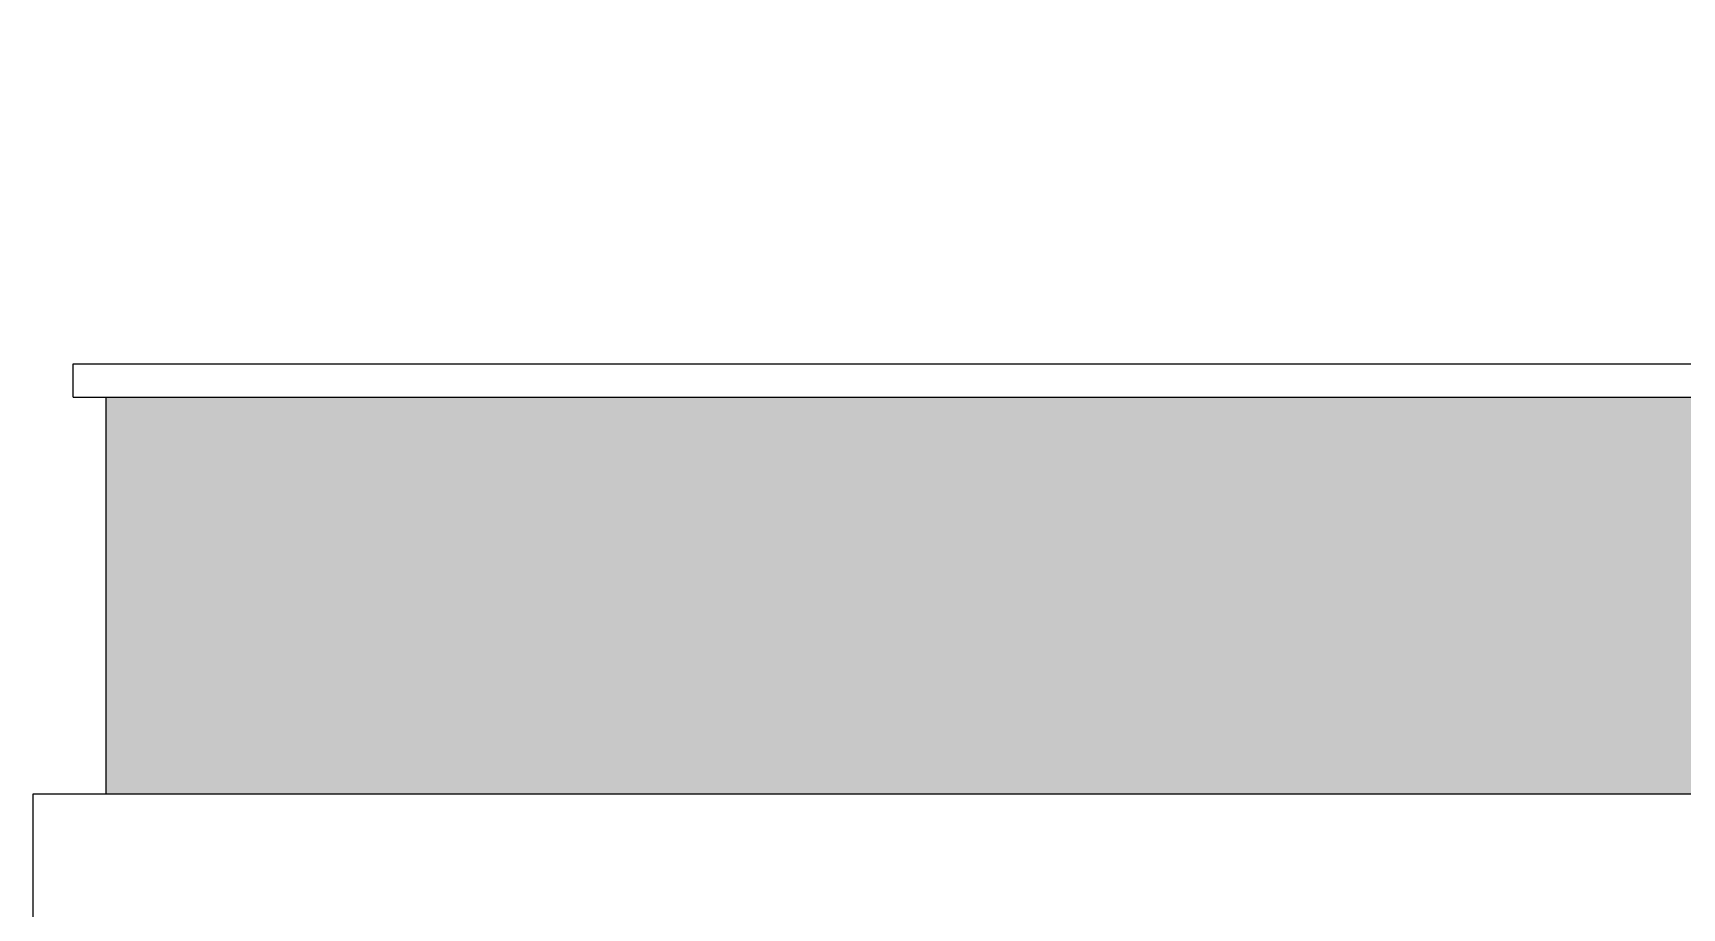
# Model space of a CAD drawing. Header units: millimetres. Extents: x 173236 to 801264, y -94969 to 615039.
# Drawn here: x 439863 to 444845, y -4518 to -1874 of the extents above; entities that cross this region are included whole.
import ezdxf

# ---------------------------------------------------------------- set-up
doc = ezdxf.new("R2010")
doc.units = ezdxf.units.MM
doc.header["$MEASUREMENT"] = 0
for name, color, linetype in [('VOX-A-ANNO-SYMB', 33, 'Continuous'), ('VOX-A-ELEV-1-NEAR', 130, 'Continuous'), ('VOX-A-ELEV-4-FAR', 137, 'Continuous')]:
    doc.layers.add(name, color=color, linetype=linetype)

msp = doc.modelspace()

# ---------------------------------------------------------------- hatches: boundary and pattern name
at = {"layer": 'VOX-A-ANNO-SYMB', "transparency": 33554551}
h = msp.add_hatch(dxfattribs=at)
h.set_pattern_fill('AR-BRSTD', color=256, scale=25)
h.set_pattern_definition([(0, (-1054176.725, 0), (0, 66.675), []), (90, (-1054176.73, 0), (-100, 66.675), [66.675, -66.675])])
h.paths.add_polyline_path([(443234.9, -7823.8), (443234.9, -8173.8), (443234.9, -10573.8), (446437.6, -10573.8), (446437.6, -8173.8), (446437.6, -7823.8)])
h.paths.add_polyline_path([(444564.8, -10223.8), (443464.9, -10223.8), (443464.9, -8423.8), (444564.8, -8423.8)], flags=16)
h.paths.add_polyline_path([(444514.8, -10173.8), (443514.9, -10173.8), (443514.9, -8473.8), (444514.8, -8473.8)], flags=0)
h.paths.add_polyline_path([(444464.8, -10123.8), (443564.9, -10123.8), (443564.9, -8523.8), (444464.8, -8523.8)], flags=0)
h.paths.add_polyline_path([(444414.8, -10073.8), (444039.9, -10073.8), (444039.9, -8573.8), (444414.8, -8573.8)], flags=0)
h.paths.add_polyline_path([(445607.6, -8423.8), (446207.6, -8423.8), (446207.6, -10223.8), (445607.6, -10223.8)], flags=16)
h.paths.add_polyline_path([(445657.6, -8473.8), (446157.6, -8473.8), (446157.6, -10173.8), (445657.6, -10173.8)], flags=0)
h.paths.add_polyline_path([(445707.6, -8523.8), (446107.6, -8523.8), (446107.6, -10123.8), (445707.6, -10123.8)], flags=0)
h.paths.add_polyline_path([(443989.9, -10073.8), (443614.9, -10073.8), (443614.9, -8573.8), (443989.9, -8573.8)], flags=0)
h.paths.add_polyline_path([(447684.5, -10573.8), (449818.7, -10573.8), (449818.7, -7823.8), (447684.5, -7823.8), (447684.5, -8173.8)])
h.paths.add_polyline_path([(446667.7, -2973.8), (440084.7, -2973.8), (440084.7, -4173.8), (449818.7, -4173.8), (449818.7, -1873.8), (446667.7, -1873.8)])

# ---------------------------------------------------------------- linework, layer by layer
at = {"layer": 'VOX-A-ELEV-1-NEAR'}
for p, q in [((439984.7, -2873.8), (446667.7, -2873.8)), ((439984.7, -2973.8), (439984.7, -2873.8)), ((439984.7, -2973.8), (446667.7, -2973.8))]:
    msp.add_line(p, q, dxfattribs=at)
msp.add_lwpolyline([(439863.3, -4623.8), (449818.7, -4623.8), (449818.7, -4173.8), (439863.3, -4173.8)], close=True, dxfattribs=at)
at = {"layer": 'VOX-A-ELEV-4-FAR'}
msp.add_line((440084.7, -4173.8), (440084.7, -2973.8), dxfattribs=at)

doc.saveas('drawing.dxf')
